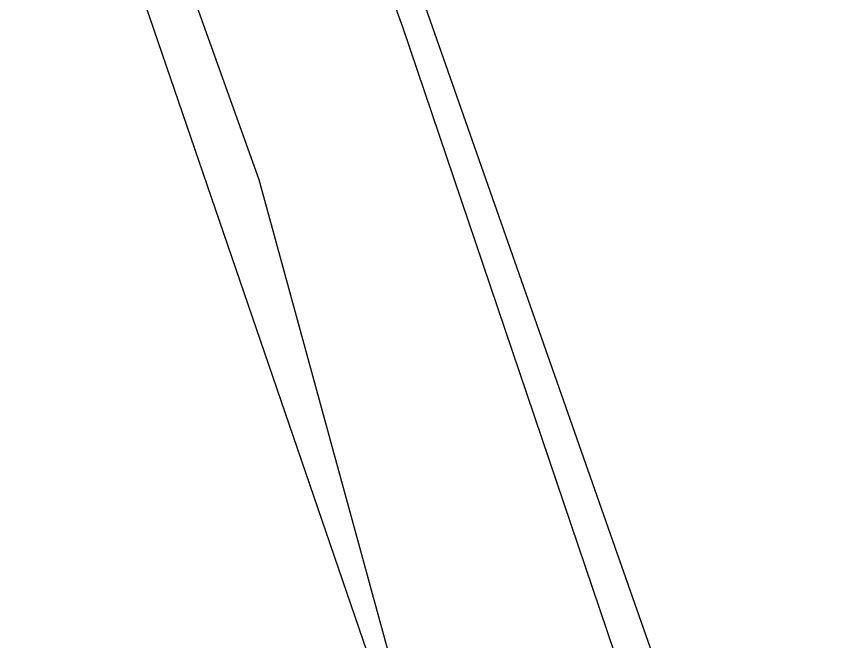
# Model space of a CAD drawing. Header units: inches. Extents: x 653559 to 669309, y 7245317 to 7256454.
# Drawn here: x 662311.6 to 662515, y 7250280.9 to 7250434.6 of the extents above; entities that cross this region are included whole.
import ezdxf

# ---------------------------------------------------------------- set-up
doc = ezdxf.new("R2010")
doc.units = ezdxf.units.IN
doc.header["$MEASUREMENT"] = 0
doc.layers.add('Agricola', color=3, linetype='Continuous')
doc.layers.add('Reserva', color=92, linetype='Continuous')

msp = doc.modelspace()

# ---------------------------------------------------------------- linework, layer by layer
at = {"layer": 'Agricola', "transparency": 33554613}
for points in [[(662399.41, 7250616.15, 0), (662399.17, 7250604.59, 0), (662364.63, 7250591.04, 0), (662410.6, 7250441.55, 0), (662554.47, 7250031.44, 0), (662562.41, 7250025.16, 0), (662574.64, 7250028.46, 0), (662584.23, 7250040.37, 0), (662629.21, 7250101.56, 0), (662726.45, 7250266.59, 0), (662769.77, 7250344.97, 0), (662790.61, 7250404.5, 0), (662818.39, 7250444.19, 0), (662972.51, 7250649.91, 0), (663142.84, 7250861.9, 0), (663161.01, 7250884.74, 0), (663167.84, 7250892.36, 0), (663145.84, 7250907.81, 0)], [(662296.92, 7250572.73, 0), (662490.59, 7250007.58, 0), (662500.65, 7249969.48, 0), (662502.24, 7249951.49, 0), (662501.71, 7249940.38, 0), (662498, 7249933.5, 0), (662484.51, 7249924.5, 0), (662339.52, 7249869.07, 0), (662226.41, 7249822.77, 0)]]:
    msp.add_polyline3d(points, dxfattribs=at)
at = {"layer": 'Reserva', "transparency": 33554613}
msp.add_lwpolyline([(662406.28, 7250266.89), (662371.36, 7250394.42), (662333.79, 7250499.2), (662311.56, 7250562.7), (662311.83, 7250571.43), (662318.71, 7250578.04), (662332.46, 7250583.07), (662346.49, 7250587.31), (662351.48, 7250584.03), (662406.55, 7250431.99), (662494.74, 7250171.69)], dxfattribs=at)

doc.saveas('drawing.dxf')
